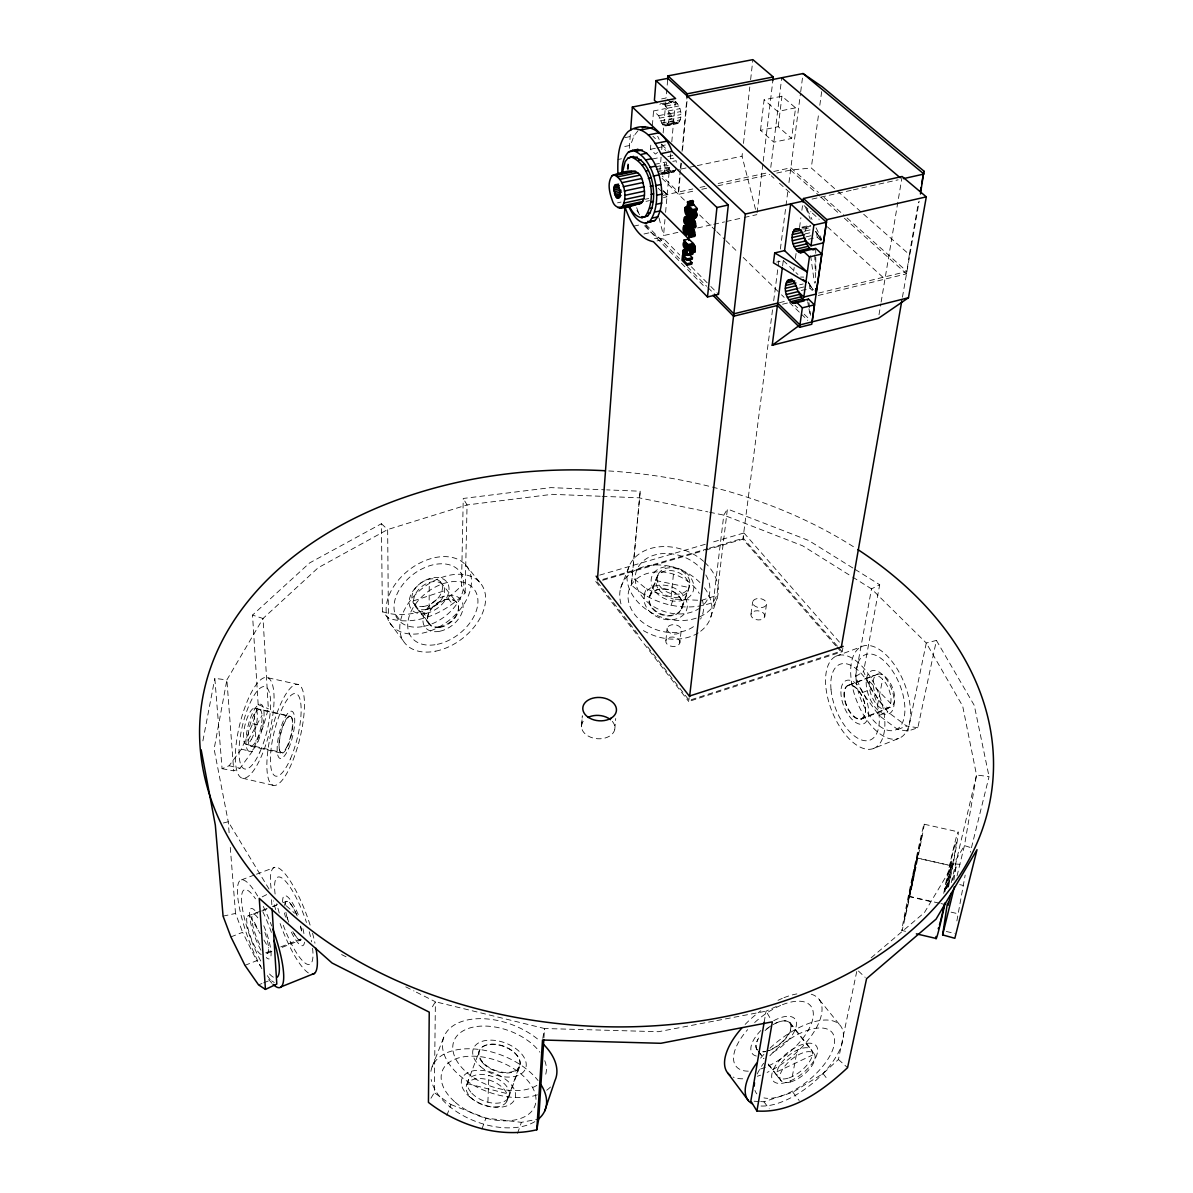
<?xml version="1.0" encoding="UTF-8"?>
<svg xmlns="http://www.w3.org/2000/svg" width="1193" height="1193" viewBox="0 0 1193 1193"><rect width="100%" height="100%" fill="white"/><g stroke="black" fill="none" stroke-linecap="round" stroke-linejoin="round"><path stroke-width="0.75" stroke-dasharray="5 3.75" d="M628.592 169.212L628.622 162.397M429.092 608.818L429.271 582.512M430.956 1098.231L434.327 1092.684L435.4 1001.762L415.656 991.815M675.999 168.72L674.209 171.792L661.429 174.715L664.426 171.151L664.546 163.128M674.806 101.122C680.994 105.819 683.037 116.631 678.578 123.058L674.463 122.447L670.272 113.35L665.217 108.638L653.555 110.949L658.596 115.676L662.771 124.803L666.857 125.429C671.256 118.942 669.198 108.175 663.04 103.433L661.653 103.254M600.213 496.243L552.165 494.32L467.059 504.937L387.65 529.558L318.158 567.749L263.027 618.496L226.879 679.906L214.829 678.385L222.077 768.68L229.131 765.742L241.359 749.174L252.677 723.763L258.18 704.645L252.528 615.081L309.643 562.917L381.417 523.712L382.401 611.636L388.426 618.198C415.686 627.1 446.048 612.486 465.151 592.906L461.482 585.703L463.242 498.465L550.838 487.624L604.836 489.801M465.151 592.906L467.059 504.937L463.242 498.465M487.892 1102.198L488.891 1075.46M543.948 1037.746L544.545 1028.515L435.4 1001.762L431.001 1009.174M581.513 726.82L582.288 716.054M581.662 724.792L582.303 715.815M627.712 169.898L628.249 162.695M629.308 148.32L630.366 133.959M657.537 152.465L655.404 154.076L650.439 149.289L651.02 142.146M652.377 125.474L653.555 110.949M659.938 170.778L661.101 157.208L651.244 159.266M661.742 149.602L662.204 144.07M663.144 133.005L665.962 99.824M667.633 80.155L666.112 98.005L661.101 98.989M614.798 729.236L615.722 718.484M852.846 568.002L808.615 540.459L727.417 508.993L716.904 595.382L713.28 602.256C686.035 613.023 652.646 604.523 631.41 584.988L640.194 491.218L606.685 489.876M631.41 584.988L640.194 491.218M677.907 232.367L663.547 235.588L664.963 219.512M665.59 212.369L669.512 167.81M670.302 158.729L670.794 153.286M671.793 141.892L675.283 102.166M680.338 169.838L678.295 192.103L662.19 176.027M680.502 167.989L681.024 162.427M682.038 151.302L686.974 97.498M679.995 177.682L678.474 194.34L694.609 190.85M680.845 168.422L681.352 162.874M682.545 149.915L687.302 98.08M665.888 640.537L667.155 628.174M671.092 596.947L673.791 570.97M679.831 642.938A7.098 4.712 6.2 0 0 670.362 637.181A7.098 4.712 6.2 0 0 668.363 645.13A7.098 4.712 6.2 0 0 679.831 642.938L681.173 630.575A7.128 4.697 6.1 0 0 671.659 624.819A7.128 4.697 6.1 0 0 669.661 632.752A7.128 4.697 6.1 0 0 681.173 630.575M947.257 887.473L951.119 865.686L917.074 857.931L913.227 877.794M755.497 209.327L742.046 156.164L742.657 150.691M743.478 143.414L749.8 86.97M750.621 79.677L752.872 59.65M842.855 648.172L842.228 651.721L688.689 701.484L689.107 697.905M760.523 130.335L764.102 99.78L781.952 96.201L795.567 107.847L791.645 138.448L773.869 142.191L760.523 130.335L778.209 126.682L791.645 138.448M757.063 212.801L762.998 163.098M763.222 161.264L772.855 80.632M713.28 602.256L723.793 515.122L727.417 508.993M939.204 903.161L909.066 896.256L911.884 881.418L909.006 896.584L934.149 902.385M770.782 167.348L781.743 77.724M778.209 126.682L781.952 96.201M835.711 645.696L742.911 539.161L772.736 308.197M773.69 300.815L777.985 267.56M778.224 265.711L779.178 258.314M780.371 249.083L787.768 191.805M788.961 182.559L800.458 93.576M800.697 91.757L803.038 73.548M837.352 646.114L743.314 538.222L743.985 532.973L710.148 542.86M953.878 880.151L956.011 866.864L917.044 858.05L916.06 863.926M782.578 265.92L783.279 260.521L776.732 262.072M793.673 271.169L794.18 267.471M795.403 258.404L796.163 252.737M799.549 227.565L800.891 217.693M801.875 210.311L802.486 205.778M818.279 295.461L906.516 273.838L909.349 254.556L811.27 167.974L818.801 112.634M819.815 105.267L822.066 88.67M750.994 614.171L752.664 601.898M764.758 616.513A6.979 4.533 8 0 0 755.229 610.92A6.979 4.533 8 0 0 753.633 618.615A6.979 4.533 8 0 0 764.758 616.513L766.488 604.24A7.009 4.518 8 0 0 756.929 598.662A7.009 4.518 8 0 0 755.318 606.342A7.009 4.518 8 0 0 766.488 604.24M956.875 920.921L965.152 875.14M627.19 168.75L628.383 161.01M879.002 314.743L880.822 303.887M881.12 302.083L902.147 176.489M764.176 1022.177L766.04 1011.172L779.193 1005.192M909.349 254.556L918.521 201.945M902.445 297.176L919.192 201.259M542.785 1038.372L544.545 1028.515L658.521 1031.706L715.01 1020.91M946.496 888.621L951.119 865.686M852.712 577.129L871.501 588.88L926.29 643.012L936.416 640.417L917.835 727.76L907.903 731.07L897.732 729.534L879.002 715.457L862.39 692.566L855.5 676.491L871.501 588.88L879.703 584.734L854.427 568.986M917.835 727.76L906.576 726.015L887.816 711.982L871.173 689.226L863.583 671.614L879.703 584.734M792.271 1076.578L797.267 1050.079M202.885 740.898L214.829 678.385M877.526 705.391L882.626 679.279M915.538 866.595L914.285 872.814M951.239 882.641L976.53 775.003L962.676 706.077L926.29 643.012L907.903 731.07M945.617 889.322L949.628 870.905M912.899 876.497L907.873 902.087L911.482 886.071M913.584 876.184L918.282 852.399L912.168 879.554M760.672 1101.601L763.952 1101.78L792.853 1092.206L823.051 1073.596L838.411 1059.488L856.723 971.564M912.526 878.257L917.044 858.05M913.957 874.842L912.108 883.581M913.018 880.777L903.981 920.757L922.204 833.847L909.066 896.256M913.227 874.916L913.927 871.636M912.869 879.584L911.213 887.711M914.599 868.534L917.074 857.931M952.566 880.404L956.011 866.864M910.841 888.949L909.006 896.584M804.634 231.77L807.542 225.999L810.822 225.895L801.935 227.923M946.332 888.323L950.359 871.755M957.025 875.96L964.451 845.583L976.53 775.003L989.057 776.598L970.327 852.264M222.077 768.68L233.739 770.857L240.032 768.247L252.155 751.665L263.385 726.149L268.35 708.717L263.027 618.496L252.528 615.081M710.819 617.005L717.127 598.319M517.523 1133.35L521.401 1122.345L538.729 1118.989M506.876 1101.333A21.757 12.795 20.7 0 0 482.121 1078.666A21.757 12.795 20.7 0 0 471.727 1098.35A21.757 12.795 20.7 0 0 506.876 1101.333L519.149 1066.706A21.429 12.84 20.7 0 0 494.856 1044.173A21.429 12.84 20.7 0 0 484.477 1063.962A21.429 12.84 20.7 0 0 519.149 1066.706M681.412 608.907A17.015 12.75 20.1 0 0 662.905 588.835A17.015 12.75 20.1 0 0 653.168 608.698A17.015 12.75 20.1 0 0 681.412 608.907L688.943 587.672A16.806 12.705 20 0 0 670.69 567.734A16.806 12.705 20 0 0 661.011 587.553A16.806 12.705 20 0 0 688.943 587.672M509.053 1096.456L519.805 1066.169M681.904 608.296L688.51 589.715M670.973 605.567L673.314 599.08L697.86 600.243M481.912 1128.996L485.939 1118.109L521.401 1122.345M638.031 130.678L634.02 135.793L630.486 145.322L623.283 146.799M466.851 1084.392L479.75 1050.004M650.185 595.501L658.104 574.415M649.424 596.783L656.374 578.337M446.838 1115.44L450.969 1104.584L434.327 1092.684M643.862 595.188L646.323 588.79L632.618 577.651M432.105 1066.855L443.871 1036.985M620.628 588.119L630.143 564.035M248.069 740.361L262.028 715.412M673.12 101.45L660.385 103.836L659.475 104.999L671.197 102.687L672.121 101.524M382.401 611.636C410.556 621.285 441.872 606.089 461.482 585.703M871.129 957.845L924.471 912.541L964.451 845.583L972.31 848.134M855.5 676.491L863.583 671.614M262.192 896.868L266.636 894.631M777.001 1071.761L812.358 1055.134M258.553 984.881L261.953 983.524M263.653 982.838L270.468 980.094L274.271 982.48M873.515 748.503A49.838 24.978 68.2 0 0 866.267 671.271A49.838 24.978 68.2 0 0 825.839 686.661A49.838 24.978 68.2 0 0 873.515 748.503L898.851 738.363A49.524 25.381 68.1 0 0 892.021 661.474A49.524 25.381 68.1 0 0 850.937 677.132A49.524 25.381 68.1 0 0 898.851 738.363M897.732 729.534L906.576 726.015M265.726 952.804L272.407 950.18M280.758 946.899L300.77 939.025M860.496 718.917A17.895 8.947 68.1 0 0 859.974 692.492A17.895 8.947 68.1 0 0 844.271 694.669A17.895 8.947 68.1 0 0 860.496 718.917L889.441 707.538A17.761 9.126 68 0 0 889.098 681.218A17.761 9.126 68 0 0 873.127 683.544A17.761 9.126 68 0 0 889.441 707.538M267.217 953.282L272.213 951.313M282.204 947.361L300.547 940.144M244.938 965.346L256.734 960.693L260.969 966.658M879.002 715.457L887.816 711.982M230.89 936.908L242.611 932.315L256.734 960.693M861.167 719.155A18.119 9.082 68.2 0 0 859.049 691.358A18.119 9.082 68.2 0 0 844.033 696.145A18.119 9.082 68.2 0 0 861.167 719.155L886.533 709.224A18.014 9.231 68.1 0 0 884.565 681.546A18.014 9.231 68.1 0 0 869.309 686.422A18.014 9.231 68.1 0 0 886.533 709.224M253.184 914.151L261.521 910.945M263.191 910.304L266.531 909.021M273.212 906.456L276.552 905.174M283.218 902.609L286.559 901.311M849.192 685.155L878.212 674.015M247.458 916.12L260.805 910.99M262.46 910.363L270.811 907.157M272.466 906.516L277.477 904.592M848.208 685.319L873.604 675.611M862.39 692.566L871.173 689.226M241.463 879.867L254.84 874.827M256.51 874.201L274.912 867.281M835.95 656.195L861.376 646.695M413.613 600.825L444.631 590.684M701.365 600.407L716.904 595.382M602.853 579.38L707.747 548.646M709.537 548.124L743.314 538.222M602.629 580.29L703.84 550.614M705.63 550.092L742.911 539.161M599.691 575.115L708.359 543.382M223.389 822.991L228.251 821.753L269.171 889.277M800.518 277.059L803.724 277.089M779.447 302.664L786.321 300.979M818.622 293.075L906.934 271.482L843.376 214.695M782.563 304.215L787.723 302.947M798.982 288.139L805.976 286.439M801.338 290.466L810.017 288.348L812.418 290.645M799.653 284.814L803.143 283.964M808.436 239.271L817.265 237.228L820.948 240.613M805.29 231.01L810.614 229.787M804.917 233.932L812.03 232.292M806.036 236.885L813.149 235.23M802.009 227.147L809.108 225.522M802.68 228.072L806.214 227.252M803.664 229.101L810.763 227.475M657.015 240.911L664.218 239.286L679.742 255.019M643.966 233.992L651.11 232.396L658.148 237.765L664.218 239.286M812.09 199.082L851.519 190.254M853.323 189.851L898.135 179.83M697.637 227.938L711.982 224.716M713.787 224.314L724.539 221.898M726.343 221.495L742.478 217.872M744.283 217.469L756.839 214.651M654.554 238.57L658.148 237.765M633.722 226.178L639.06 225M645.1 199.276L648.709 198.5M663.159 195.369L692.805 188.971M700.052 187.405L705.495 186.227M718.171 183.483L766.831 172.97M773.705 171.494L790.87 167.781L818.502 192.476M646.01 201.363L649.499 200.603M663.472 197.591L666.962 196.83L663.189 193.117M701.782 189.284L707.151 188.121M717.918 185.795L769.903 174.536M776.792 173.045L790.586 170.062L811.27 167.974M617.527 202.825L621.061 202.064M223.076 916.149L235.528 913.45L242.611 932.315M657.313 171.777L668.826 169.346L672.956 172.269M664.426 171.151L672.703 169.406M658.655 173.447L670.168 171.002M661.504 173.179L679.399 169.391M681.188 169.018L688.346 167.497M690.136 167.124L695.504 165.991M697.294 165.618L742.046 156.164M663.696 173.015L675.253 170.569M660.057 174.446L671.584 172.016M662.667 174.223L674.209 171.792M654.554 164.395L666.067 161.994L668.826 169.346M672.822 161.398L676.133 160.697L676.461 163.605M655.151 166.916L666.648 164.515M664.874 166.036L668.184 165.35M656.12 169.54L667.618 167.124M664.829 168.78L671.45 167.378M667.856 156.566L672.837 155.537M670.496 158.878L673.806 158.177M650.439 149.289L655.389 148.275M657.03 147.932L661.966 146.918L665.709 150.497M617.885 159.519L621.464 158.773M665.351 144.994L662.219 145.635L659.953 140.983M624.968 137.627L634.02 135.793M795.567 107.847L777.612 111.501L764.102 99.78M669.079 119.718L680.83 117.361M661.399 123.133L673.076 120.791M668.662 122.178L680.413 119.822M662.771 124.803L674.463 122.447M667.901 124.132L679.637 121.775M664.188 125.772L675.894 123.416M666.857 125.429L678.578 123.058M665.59 125.981L677.311 123.625M658.596 115.676L670.272 113.35M668.781 113.917L680.562 111.575M659.192 118.241L670.884 115.915M669.124 116.899L680.89 114.543M660.176 120.896L671.868 118.554M664.486 104.402L676.252 102.076M665.873 106.058L677.639 103.731M667.096 108.295L678.877 105.968M668.095 110.979L679.876 108.652M670.048 101.599L673.404 100.943M716.829 1020.567L766.04 1011.172L771.439 1020.313M602.062 496.318L639.03 497.809L707.852 511.872M754.125 1101.228L759.031 1101.512M955.011 863.971L963.72 864.612M709.611 512.229L723.793 515.122L802.606 545.783L851.146 576.144M655.896 580.544L689.017 587.523M252.677 723.763L263.385 726.149M267.575 677.699A51.821 15.345 -76.2 0 1 260.805 757.63A51.821 15.345 -76.2 0 1 235.752 748.25A51.821 15.345 -76.2 0 1 267.575 677.699L298.444 684.573A51.94 14.629 -76.3 0 1 291.167 764.609A51.94 14.629 -76.3 0 1 267.336 755.482A51.94 14.629 -76.3 0 1 298.444 684.573M924.232 824.229A54.386 0.835 -78.2 0 1 907.649 906.486A54.386 0.835 -78.2 0 1 907.232 901.416A54.386 0.835 -78.2 0 1 924.232 824.229L958.307 831.894M259.865 709.641A18.834 5.577 -76.2 0 1 257.091 739.019A18.834 5.577 -76.2 0 1 248.204 734.799A18.834 5.577 -76.2 0 1 259.865 709.641L290.749 716.605A18.879 5.309 -76.3 0 1 287.811 746.028A18.879 5.309 -76.3 0 1 279.356 741.882A18.879 5.309 -76.3 0 1 290.749 716.605M254.706 708.18L290.033 716.173M246.19 744.357L281.533 752.455M940.979 903.563L944.513 904.383M250.321 746.028L281.28 753.111M229.131 765.742L240.032 768.247M241.359 749.174L252.155 751.665M951.104 912.168L957.949 913.734M242.537 778.224L273.525 785.382M959.709 884.61L963.094 885.4M946.317 931.479L954.982 933.493M901.968 930.48L905.562 931.33M467.358 1083.647L509.486 1094.22M646.323 588.79L673.314 599.08M450.969 1104.584L485.939 1118.109M258.18 704.645L268.35 708.717M341.601 954.564L348.177 957.875M405.784 986.85L414.001 990.995M286.275 905.8L294.567 913.122M824.035 197.412L841.99 213.458M790.586 170.062L819.561 196.01M820.948 197.248L838.888 213.308M844.405 218.244L906.516 273.838M838.411 1059.488L847.567 1067.675M771.275 175.789L774.018 178.279M779.491 183.26L790.452 193.221M804.157 205.658L811.001 211.892M812.373 213.129L819.218 219.363M827.435 226.834L884.967 279.117M667.379 99.183L671.197 102.687M381.417 523.712L387.65 529.558L388.426 618.198M858.453 971.042L865.223 977.395M652.884 136.226L655.434 138.656M661.832 144.756L668.229 150.855M783.279 260.521L797.938 274.494M795.03 305.244L797.655 307.809M804.216 314.191L809.465 319.306M662.04 178.324L686.393 202.064M699.605 214.949L715.457 230.398M716.784 231.696L724.703 239.42M726.03 240.703L737.915 252.29M743.209 257.449L780.192 293.508M781.519 294.805L784.159 297.37M789.453 302.53L799.951 312.76M801.264 314.042L807.81 320.44M663.383 190.805L667.155 194.504M658.163 188.166L661.921 191.879M663.084 190.865L666.783 194.593M691.388 266.814L709.492 285.157M710.789 286.469L718.544 294.328M645.905 224.567L679.518 258.702M687.272 266.576L706.659 286.26M707.956 287.573L713.131 292.822M644.593 225.775L705.197 287.409M869.548 681.486L890.694 703.438M743.985 532.973L841.945 644.995M838.575 647.516L842.228 651.721M836.919 647.098L840.588 651.303L689.166 700.366L646.069 644.772M465.33 564.617L479.571 582.139M819.427 999.823L840.901 1026.338M447.912 598.289L452.818 604.419M821.44 240.017L815.594 231.472L821.172 240.047M790.124 1022.774L811.3 1049.601M440.485 581.916L456.68 602.495M789.647 1022.863L813.924 1053.508M639.612 214.74L635.138 207.597M645.532 225.253L651.11 232.396M597.305 581.856L638.121 634.527M595.739 581.468L688.689 701.484M823.051 1073.596L828.374 1080.515M813.149 289.81L808.392 282.696L812.746 289.839M422.218 611.308L427.034 617.556M413.911 603.539L429.674 624.043M758.405 1051.272L763.818 1058.325M768.173 1063.962L781.191 1080.888M415.701 606.715L429.495 624.64M758.45 1051.51L763.923 1058.653M768.307 1064.38L778.179 1077.234M792.853 1092.206L799.206 1100.557M396.27 615.32L401.027 621.598M763.952 1101.78L769.231 1108.834M389.5 622.478L403.1 640.611M267.307 975.62L270.468 980.094M816.221 232.053L821.351 239.778M293.985 933.418L295.819 936.192A20.37 5.026 70 0 0 299.503 939.353M808.004 281.757L813.015 289.452M257.777 917.805A20.788 4.787 70 0 0 251.887 919.549L260.193 933.701M263.921 940.039L268.589 947.943M936.416 640.417L974.293 705.421L989.057 776.598M657.671 136.33L659.192 139.432M807.184 209.446L812.045 219.467M816.101 227.833L821.783 239.525M805.722 207.657L810.271 219.124M636.674 207.671L638.479 212.593M659.058 218.051L663.547 235.588M816.698 234.41L817.265 237.228M809.48 285.589L810.017 288.348M807.736 301.814L808.66 306.989M808.973 308.719L810.211 315.638M810.614 255.6L814.476 283.084M808.958 302.694L810.599 315.28M229.116 832.759L228.251 821.753L214.114 749.07L226.879 679.906L233.739 770.857M230.279 847.433L235.528 913.45M254.198 714.279L255.988 741.181M271.527 899.731L271.974 907.053M814.759 255.004L815.654 282.92M815.699 248.353L815.878 273.958M608.773 470.952A397.612 277.626 4.5 0 1 856.41 548.631M612.292 721.347A16.747 11.676 4.5 0 1 609.534 736.156L607.207 737.304A16.747 11.676 4.5 0 1 590.416 737.125L587.955 735.917A16.747 11.676 4.5 0 1 585.032 719.364M261.192 954.415A20.549 4.712 70.1 0 1 257.643 951.164L255.541 947.824A20.549 4.712 70.1 0 1 247.145 924.441L246.697 920.638A20.549 4.712 70.1 0 1 252.155 918.849L254.273 922.159A20.549 4.712 70.1 0 1 258.523 931.196M287.647 919.117A20.37 5.026 70 0 1 286.245 914.226M284.918 905.934A20.37 5.026 70 0 1 290.719 904.011L292.896 907.262A20.37 5.026 70 0 1 297.191 916.194M300.442 926.215A20.37 5.026 70 0 1 301.382 930.764M775.793 1023.132A21.071 9.932 -39.2 0 1 790.333 1030.066A21.071 9.932 -39.2 0 1 766.816 1051.033M765.444 1051.361A21.071 9.932 -39.2 0 1 762.864 1051.674M757.316 1049.855A21.071 9.932 -39.2 0 1 758.644 1038.074M766.756 1028.933A21.071 9.932 -39.2 0 1 771.2 1025.667M769.977 1048.2A59.352 27.215 -39.2 0 1 834.504 1021.447A59.352 27.215 -39.2 0 1 826.138 1070.091A59.352 27.215 -39.2 0 1 760.03 1105.941M760.612 1058.131A59.352 27.215 -39.2 0 1 765.086 1053.106M769.813 1055.82A48.555 22.264 -39.2 0 1 825.795 1028.62A48.555 22.264 -39.2 0 1 820.098 1069.39A48.555 22.264 -39.2 0 1 763.938 1097.888M756.839 1093.862A48.555 22.264 -39.2 0 1 754.945 1090.402M757.257 1073.983A48.555 22.264 -39.2 0 1 763.669 1063.261M811.24 994.216A58.681 27.633 -39.1 0 1 815.863 1028.754A58.681 27.633 -39.1 0 1 767.129 1072.418M760.567 1075.161A58.681 27.633 -39.1 0 1 757.361 1076.25M742.717 1078.815A58.681 27.633 -39.1 0 1 733.158 1077.07M745.133 1024.429A58.681 27.633 -39.1 0 1 760.791 1010.784M778 1000.345A58.681 27.633 -39.1 0 1 782.295 998.392M783.98 997.691A58.681 27.633 -39.1 0 1 796.864 993.918M782.444 1004.7A48.003 22.607 -39.1 0 1 812.567 1019.851A48.003 22.607 -39.1 0 1 766.965 1066.587M765.28 1067.303A48.003 22.607 -39.1 0 1 760.314 1069.092M748.324 1071.165A48.003 22.607 -39.1 0 1 747.623 1029.663M754.647 1022.55A48.003 22.607 -39.1 0 1 780.714 1005.401M772.989 1024.668A21.34 10.036 -39.1 0 1 791.257 1028.247A21.34 10.036 -39.1 0 1 768.411 1050.824M765.563 1051.6A21.34 10.036 -39.1 0 1 762.968 1051.913M757.346 1050.079A21.34 10.036 -39.1 0 1 757.928 1039.521M765.056 1030.573A21.34 10.036 -39.1 0 1 769.903 1026.651M773.705 1020.731A27.469 12.929 -39.1 0 1 796.387 1025.115A27.469 12.929 -39.1 0 1 769.843 1053.777M756.317 1056.029A27.469 12.929 -39.1 0 1 761.059 1030.305M943.708 893.363A54.535 1.715 -78.3 0 1 958.083 831.924A54.535 1.715 -78.3 0 1 948.629 886.444M944.319 891.887A44.603 1.402 -78.3 0 1 956.115 841.527A44.603 1.402 -78.3 0 1 948.137 887.219M945.005 891.514A25.53 0.805 -78.3 0 1 952.223 860.183A25.53 0.805 -78.3 0 1 947.51 887.145M704.765 562.38A46.885 35.447 20.1 0 1 685.214 620.36A46.885 35.447 20.1 0 1 628.189 568.688A46.885 35.447 20.1 0 1 703.602 561.321M705.824 574.951A38.355 29.005 20.1 0 1 703.93 604.478M699.933 607.968A38.355 29.005 20.1 0 1 645.592 600.377A38.355 29.005 20.1 0 1 648.276 557.563A38.355 29.005 20.1 0 1 702.304 570.015M704.437 587.806A47.392 35.536 20.1 0 1 699.62 631.977M698.233 632.901A47.392 35.536 20.1 0 1 641.416 629.367M621.001 603.897A47.392 35.536 20.1 0 1 644.608 566.511A47.392 35.536 20.1 0 1 700.5 583.123M693.476 626.653A38.773 29.064 20.1 0 1 637.107 617.348A38.773 29.064 20.1 0 1 644.727 574.31A38.773 29.064 20.1 0 1 699.337 593.532M702.438 600.526A38.773 29.064 20.1 0 1 700.574 619.033M534.837 1121.644A60.5 35.566 20.7 0 1 473.696 1120.645A60.5 35.566 20.7 0 1 431.165 1079.471M430.927 1071.374A60.5 35.566 20.7 0 1 475.425 1049.065A60.5 35.566 20.7 0 1 538.058 1080.545M550.48 1087.017A59.68 35.686 20.7 0 1 546.618 1090.268M537.387 1094.831A59.68 35.686 20.7 0 1 457.575 1073.64A59.68 35.686 20.7 0 1 459.827 1022.237A59.68 35.686 20.7 0 1 539.743 1040.833M536.88 1085.362A48.824 29.184 20.7 0 1 466.672 1072.403A48.824 29.184 20.7 0 1 470.803 1027.695A48.824 29.184 20.7 0 1 539.937 1052.226M544.754 1060.711A48.824 29.184 20.7 0 1 544.873 1076.563M271.959 983.286A57.175 13.183 70 0 1 266.755 976.664M261.863 968.731A57.175 13.183 70 0 1 237.511 893.915A57.175 13.183 70 0 1 257.643 896.003M263.25 906.382A57.175 13.183 70 0 1 271.706 925.947M273.346 977.201A46.781 10.782 70 0 1 267.888 972.071M260.76 960.991A46.781 10.782 70 0 1 241.702 902.654A46.781 10.782 70 0 1 255.481 898.806M262.788 911.661A46.781 10.782 70 0 1 271.467 932.598M308.361 972.921A56.772 13.943 69.9 0 1 279.669 922.293M275.658 909.603A56.772 13.943 69.9 0 1 273.421 900.879M271.094 888.188A56.772 13.943 69.9 0 1 282.279 870.83A56.772 13.943 69.9 0 1 310.225 925.44M312.551 933.299A56.772 13.943 69.9 0 1 314.967 943.216M312.566 948.271A46.438 11.408 69.9 0 1 304.334 962.468A46.438 11.408 69.9 0 1 282.666 923.516M279.266 913.063A46.438 11.408 69.9 0 1 276.851 903.727M275.106 894.019A46.438 11.408 69.9 0 1 283.889 879.554A46.438 11.408 69.9 0 1 306.467 922.487M309.241 931.718A46.438 11.408 69.9 0 1 311.567 941.829M264.861 932.404A20.788 4.787 70 0 1 265.189 952.476M259.701 944.513A20.788 4.787 70 0 1 251.887 919.549M301.292 939.637A20.639 5.07 69.9 0 1 292.807 931.539M288.706 922.085A20.639 5.07 69.9 0 1 285.873 912.272M285.097 904.682A20.639 5.07 69.9 0 1 297.176 915.941M300.591 926.096A20.639 5.07 69.9 0 1 301.844 932.225M304.498 942.157A26.574 6.517 69.9 0 1 290.317 929.899M285.559 917.149A26.574 6.517 69.9 0 1 284.396 912.943M282.652 902.162A26.574 6.517 69.9 0 1 287.647 896.882A26.574 6.517 69.9 0 1 298.638 915.568M302.888 928.661A26.574 6.517 69.9 0 1 304.349 936.371M263.772 925.783A26.768 6.174 70 0 1 271.005 951.701A26.768 6.174 70 0 1 266.263 957.547M260.984 950.254A26.768 6.174 70 0 1 249.591 916.313A26.768 6.174 70 0 1 257.509 913.838M251.231 739.63A18.596 5.518 -76.2 0 0 255.973 709.015A18.596 5.518 -76.2 0 0 243.998 730.146A18.596 5.518 -76.2 0 0 251.231 739.63M790.467 1081.976A21.34 9.768 -39.3 0 0 815.043 1055.88A21.34 9.768 -39.3 0 0 787.007 1063.604A21.34 9.768 -39.3 0 0 790.467 1081.976M423.023 606.506A17.134 11.542 -37.6 0 0 441.962 584.555A17.134 11.542 -37.6 0 0 416.461 586.971A17.134 11.542 -37.6 0 0 423.023 606.506M438.815 626.936A17.313 11.512 -37.7 0 0 457.993 604.806A17.313 11.512 -37.7 0 0 432.343 607.401A17.313 11.512 -37.7 0 0 438.815 626.936M286.38 747.683A18.641 5.219 -76.3 0 0 291.226 716.993A18.641 5.219 -76.3 0 0 279.609 738.273A18.641 5.219 -76.3 0 0 286.38 747.683M789.035 1077.89A21.578 9.887 -39.2 0 0 812.194 1051.093A21.578 9.887 -39.2 0 0 782.862 1061.099A21.578 9.887 -39.2 0 0 789.035 1077.89M790.273 1080.903A27.782 12.735 -39.2 0 0 816.385 1046.037A27.782 12.735 -39.2 0 0 777.299 1063.038A27.782 12.735 -39.2 0 0 790.273 1080.903M856.156 680.055A40.517 20.758 68.1 0 0 895.421 729.997A40.517 20.758 68.1 0 0 889.68 667.006A40.517 20.758 68.1 0 0 856.156 680.055M831.029 689.643A40.771 20.43 68.2 0 0 870.085 740.063A40.771 20.43 68.2 0 0 864 676.804A40.771 20.43 68.2 0 0 831.029 689.643M840.916 691.657A23.338 11.691 68.2 0 0 861.465 724.3A23.338 11.691 68.2 0 0 862.002 690.672A23.338 11.691 68.2 0 0 840.916 691.657M866.178 681.993A23.189 11.885 68.1 0 0 886.802 714.339A23.189 11.885 68.1 0 0 887.562 680.83A23.189 11.885 68.1 0 0 866.178 681.993M658.864 589.581A17.045 12.884 20.1 0 0 687.526 591.743A17.045 12.884 20.1 0 0 671.003 570.582A17.045 12.884 20.1 0 0 658.864 589.581M651.96 608.072A17.224 12.914 20.1 0 0 680.905 610.324A17.224 12.914 20.1 0 0 664.173 589.044A17.224 12.914 20.1 0 0 651.96 608.072M648.545 610.249A22.19 16.627 20.1 0 0 685.647 611.979A22.19 16.627 20.1 0 0 662.92 585.077A22.19 16.627 20.1 0 0 648.545 610.249M655.464 591.758A21.951 16.598 20.1 0 0 692.208 593.368A21.951 16.598 20.1 0 0 669.765 566.645A21.951 16.598 20.1 0 0 655.464 591.758M422.143 633.2A47.809 32.196 -37.6 0 0 468.581 569.165A47.809 32.196 -37.6 0 0 395.599 583.675A47.809 32.196 -37.6 0 0 422.143 633.2M423.59 626.414A39.115 26.335 -37.6 0 0 461.437 573.982A39.115 26.335 -37.6 0 0 401.698 586.031A39.115 26.335 -37.6 0 0 423.59 626.414M435.803 651.139A48.257 32.107 -37.7 0 0 482.822 586.688A48.257 32.107 -37.7 0 0 409.438 601.69A48.257 32.107 -37.7 0 0 435.803 651.139M437.294 644.339A39.473 26.261 -37.7 0 0 475.619 591.564A39.473 26.261 -37.7 0 0 415.552 604.001A39.473 26.261 -37.7 0 0 437.294 644.339M426.244 609.534A17.388 11.706 -37.7 0 0 443.766 586.479A17.388 11.706 -37.7 0 0 417.356 591.042A17.388 11.706 -37.7 0 0 426.244 609.534M440.083 627.399A17.537 11.676 -37.7 0 0 457.799 604.195A17.537 11.676 -37.7 0 0 431.255 608.937A17.537 11.676 -37.7 0 0 440.083 627.399M439.963 631.216A22.592 15.032 -37.7 0 0 461.721 600.959A22.592 15.032 -37.7 0 0 427.333 608.266A22.592 15.032 -37.7 0 0 439.963 631.216M426.155 613.336A22.384 15.077 -37.7 0 0 447.658 583.273A22.384 15.077 -37.7 0 0 413.449 590.341A22.384 15.077 -37.7 0 0 426.155 613.336M259.88 752.052A42.396 12.556 -76.2 0 0 265.323 686.78A42.396 12.556 -76.2 0 0 239.316 744.686A42.396 12.556 -76.2 0 0 259.88 752.052M290.346 759.031A42.486 11.96 -76.3 0 0 296.192 693.7A42.486 11.96 -76.3 0 0 270.781 751.873A42.486 11.96 -76.3 0 0 290.346 759.031M288.631 748.503A24.307 6.845 -76.3 0 0 291.853 711.267A24.307 6.845 -76.3 0 0 277.343 744.76A24.307 6.845 -76.3 0 0 288.631 748.503M257.971 741.509A24.248 7.188 -76.2 0 0 260.954 704.302A24.248 7.188 -76.2 0 0 246.116 737.632A24.248 7.188 -76.2 0 0 257.971 741.509M455.279 1102.287A49.495 29.094 20.7 0 0 534.464 1106.985A49.495 29.094 20.7 0 0 475.977 1056.267A49.495 29.094 20.7 0 0 455.279 1102.287M471.876 1093.295A21.996 12.929 20.7 0 0 507.994 1098.455A21.996 12.929 20.7 0 0 485.402 1074.774A21.996 12.929 20.7 0 0 471.876 1093.295M483.046 1063.217A21.698 12.974 20.7 0 0 518.746 1068.182A21.698 12.974 20.7 0 0 496.527 1044.606A21.698 12.974 20.7 0 0 483.046 1063.217M480.719 1066.721A27.931 16.702 20.7 0 0 525.412 1068.943A27.931 16.702 20.7 0 0 492.262 1040.177A27.931 16.702 20.7 0 0 480.719 1066.721M469.52 1096.785A28.319 16.642 20.7 0 0 514.75 1099.26A28.319 16.642 20.7 0 0 481.062 1070.33A28.319 16.642 20.7 0 0 469.52 1096.785"/><path stroke-width="1.5" d="M617.87 173.149C617.616 158.923 617.706 142.593 628.115 131.588C646.129 118.897 666.037 133.079 671.972 151.392L728.312 204.987L718.544 294.328L707.494 296.968L653.421 241.717C637.286 238.436 630.023 220.586 624.804 206.702M621.881 173.388C621.896 165.857 623.059 157.565 628.532 151.958C659.028 137.284 670.645 205.121 654.748 220.586L645.413 223.166C636.48 222.122 631.947 212.995 628.323 205.822M619.972 208.149L621.762 207.478C627.995 197.904 624.878 179.651 613.992 174.864L612.233 175.595C606.894 182.618 609.489 192.64 612.233 200.245C616.17 214.248 631.932 205.047 641.282 203.242C646.203 197.635 644.488 189.15 642.938 182.529C640.089 166.125 626.4 170.942 613.992 174.864M688.048 214.531C689.837 204.704 693.357 224.552 688.048 214.531L691.358 213.801M629.278 206.27C631.872 211.355 635.765 217.037 641.923 217.663L645.249 216.485C657.104 199.171 651.318 165.216 631.127 156.88L627.831 158.281L625.162 161.637L622.284 173.164M641.923 217.663L647.68 215.948C659.893 202.303 652.705 156.671 631.127 156.88M689.181 254.452L692.432 257.718L692.283 259.179L687.362 260.313L687.496 258.851C682.471 257.106 681.665 246.295 687.839 255.377L692.775 254.243L692.924 252.782L682.53 255.123L681.978 260.253L686.885 265.234L691.806 264.1L691.94 262.639L688.272 258.926M645.413 223.166L649.41 221.764C663.845 203.123 656.165 158.058 632.484 150.258M687.496 202.169L688.003 205.539L693.506 204.331L692.596 200.499L687.496 202.169L690.836 201.438M693.506 204.331L697.279 208.611L697.13 210.117L692.119 211.221L692.268 209.714L688.704 206.225L687.586 201.587M687.347 245.251C689.599 252.558 681.755 246.354 684.633 242.522M686.571 228.996C688.644 235.901 681.71 231.039 684.32 227.654C687.72 228.594 690.046 233.202 688.764 236.646L689.614 237.496L694.58 236.378L694.52 231.293L692.268 226.924M687.422 220.123C689.509 227.058 682.545 222.196 685.17 218.781C688.585 219.706 690.911 224.344 689.614 227.803L690.479 228.638L695.444 227.535L695.385 222.42L693.133 218.036M689.614 237.496C690.762 233.485 688.257 225.805 683.634 226.282C681.71 229.951 684.722 237.377 689.763 233.932M690.479 228.638C692.82 225.119 686.407 212.995 683.932 219.184C682.441 224.702 690.344 228.743 688.063 220.765L684.752 221.361M688.48 206.598C679.592 205.33 688.823 224.09 691.746 216.783C693.252 211.206 685.259 207.194 687.586 215.217L686.02 212.503L685.826 208.73L689.345 207.433M690.807 210.669L690.672 208.462L685.692 209.55M694.803 217.722C698.323 217.469 696.623 211.37 694.788 209.625M694.923 225.313L694.923 223.777M792.077 302.977L808.496 299.085L814.461 304.826L811.747 324.272L799.608 327.314L802.337 307.824L796.387 302.068L793.718 303.425C785.576 300.233 782.489 286.454 788.319 279.982L791.496 280.027L793.181 281.235L796.149 285.664L797.863 291.301L803.828 297.057L816.012 294.075L821.798 254.005L815.699 248.353L798.937 252.364C792.241 247.428 789.363 235.364 795.135 228.832L798.385 228.743L800.115 229.921L803.143 234.35L804.902 240.091L811.001 245.773L823.394 242.865L826.436 222.226L667.782 78.365L656.001 80.617L654.405 100.301L656.94 102.658M764.176 1022.177L750.844 1101.05L756.914 1110.996C791.72 1113.457 823.259 1090.462 847.567 1067.675L866.58 978.663L936.073 919.132L977.022 849.67L954.847 938.295L942.634 934.909L947.287 903.906M655.136 211.996L660.504 210.818L693.222 243.432L695.191 247.055L694.818 252.155L689.867 253.289L689.733 246.623L683.887 240.166L688.823 239.047L688.689 240.434M272.093 908.887L276.806 984.061L265.442 989.4L259.239 898.359L332.072 963.019L429.241 1012.141L428.436 1102.392C458.38 1125.581 499.271 1138.674 536.775 1129.786L542.502 1040.013L660.818 1043.293L772.333 1021.834L756.914 1110.996M543.829 1039.595L538.729 1118.989L536.775 1129.786M597.439 580.007L624.953 207.284M630.635 130.38L632.35 107.042L675.596 98.557L656.001 80.617M667.677 79.558L667.991 75.875L752.872 59.65L773.288 76.963L772.855 80.632M686.974 97.498L687.317 93.8L667.991 75.875M683.887 240.166C686.288 244.133 690.658 248.308 689.867 253.289M686.885 265.234L687.019 263.772L683.35 260.059L683.112 256.763L687.362 260.313M687.839 255.377L687.988 253.915L683.544 249.904L682.664 251.365L683.261 254.884M707.494 296.968L716.933 207.507L660.862 153.688C655.375 142.966 647.874 129.262 634.258 128.814M689.599 696.667L745.342 214.024L632.35 107.042M774.719 252.916L807.318 272.138L784.576 250.619L774.719 252.916L773.452 262.848L805.916 282.115L803.262 279.565M802.978 202.154L803.471 198.53L902.147 176.489L926.305 196.86L908.47 297.728L878.391 318.367L772.214 345.269L782.34 267.724M784.576 250.619L790.676 203.884L813.88 225.104L826.436 222.226M948.36 902.191L948.062 905.189L951.164 893.259M803.828 297.057L809.436 256.927L803.366 251.246L800.637 252.767L798.937 252.364M811.001 245.773L813.88 225.104M812.105 321.871L826.809 219.646L803.471 198.53M613.754 188.27L615.752 184.602C620.271 186.615 621.553 194.176 618.973 198.172L617.407 198.277L615.737 196.577L613.754 188.27L619.078 187.137M920.414 191.059L921.056 187.42M921.682 183.797L923.904 171.091L822.32 86.821L803.038 73.548L687.481 96.23M841.229 647.635L901.804 300.845M920.459 194.012L923.904 171.091M942.634 934.909L954.415 886.682M688.764 236.646L693.729 235.528L693.715 231.159M544.709 1110.996L554.969 1080.515A59.68 35.686 20.7 0 0 543.859 1044.695M683.962 241.851C680.204 246.832 690.508 255.69 688.033 245.937M807.437 300.084L808.496 299.085M772.214 345.269L799.951 324.914L908.47 297.728M686.467 234.678L687.198 229.638M588.03 717.455L589.312 716.829A16.747 11.676 4.5 0 1 605.94 717.023L608.385 718.201A16.747 11.676 4.5 0 1 610.518 719.662M642.132 128.009L645.234 126.607M633.886 150.855L637.852 149.155M633.572 156.372L627.831 158.281M281.116 986.835L314.505 973.399M843.168 646.397L689.315 696.101L596.127 576.144M814.58 249.426L813 249.859L809.585 248.278L806.572 243.879L804.768 237.854L792.42 240.703M802.337 307.824L814.461 304.826M788.827 299.816L800.98 296.848L804.231 299.995M790.407 301.74L802.561 298.772M793.718 303.425L804.157 300.875M785.68 291.39L797.819 288.452M786.396 294.462L798.535 291.51L800.98 296.848M787.469 297.34L799.608 294.373M786.083 283.024L794.777 280.937M785.531 285.47L795.955 282.965M785.382 288.318L795.806 285.813M788.319 279.982L791.809 279.147M787.037 281.16L792.271 279.893M809.436 256.927L821.798 254.005M795.627 249.262L807.974 246.369M797.237 251.171L809.585 248.278M800.637 252.767L804.171 251.932M793.136 243.849L805.484 240.971M794.24 246.757L806.572 243.879M792.853 232.068L801.681 230.04M792.271 234.618L802.859 232.173M687.496 258.851L692.432 257.718M683.35 260.059L686.631 259.299M792.122 237.556L804.47 234.708M687.019 263.772L691.94 262.639M690.031 247.383L694.982 246.25M690.24 248.189L695.191 247.055M683.544 249.904L687.153 249.233M682.873 250.441L686.154 249.695M690.359 249.054L695.31 247.92M684.737 250.649L688.018 249.889M686.661 250.754L689.957 249.993M690.389 249.978L695.34 248.845M687.108 250.888L690.792 250.098M690.329 250.948L695.28 249.814M826.809 219.646L926.305 196.86M683.41 253.035L686.691 252.29M683.485 253.662L686.765 252.916M690.15 252.2L695.087 251.067M683.843 255.183L687.108 254.437M684.021 255.347L687.302 254.586M793.822 230.1L799.131 228.877M684.26 255.585L687.541 254.825M684.156 244.744L687.436 243.998M684.186 245.311L687.481 244.55M688.272 244.55L693.222 243.432M684.29 245.862L687.586 245.117M684.469 246.414L687.75 245.669M688.853 245.206L693.804 244.073M684.693 246.951L687.988 246.205M689.345 245.892L694.296 244.759M684.991 247.458L688.272 246.712M689.733 246.623L694.684 245.49M689.166 231.218L694.132 230.1M685.125 232.396L688.436 231.651M689.539 232.411L694.52 231.293M685.021 234.037L690.538 232.918M685.557 234.499L694.758 232.516M686.05 234.708L690.121 233.694M689.897 234.902L694.863 233.783L694.714 235.782L689.748 236.915M689.837 236.259L694.803 235.14M690.404 223.538L695.385 222.42M683.932 226.014L687.705 225.149M684.976 226.014L689.718 224.91M690.658 224.761L695.638 223.643M686.885 225.865L690.628 225.104M685.662 226.416L690.628 225.313M690.762 226.029L695.743 224.91L695.594 226.938L690.613 228.057M686.497 227.162L689.808 226.416M745.342 214.024L803.128 201.095M903.429 178.637L923.949 174.044L803.038 73.548M683.962 228.057L687.272 227.326M683.813 228.758L690.613 227.296M690.702 227.401L695.683 226.282M683.798 229.25L687.093 228.504M683.828 229.727L687.123 228.996M688.033 229.026L692.999 227.923M683.917 230.219L687.213 229.474M684.051 230.696L687.362 229.951M684.245 231.159L687.556 230.428M688.674 230.1L693.64 228.996M684.499 231.606L687.794 230.86M691.582 214.337L696.578 213.219M688.212 215.844L696.727 214.054M688.406 216.052L691.731 215.322M684.767 217.141L691.955 215.56M689.136 216.395L684.469 217.424L685.886 218.811M691.776 215.978L696.772 214.874M684.215 217.857L687.541 217.126M691.746 216.783L696.742 215.679M691.627 217.514L696.623 216.41M689.107 218.423L692.432 217.678M691.448 218.095L696.444 216.992M684.648 219.915L696.19 217.424M690.404 218.945L695.862 217.708M684.633 220.392L687.943 219.661M684.663 220.884L687.973 220.138M688.883 220.138L693.864 219.035M684.901 221.853L688.212 221.108M685.095 222.316L688.406 221.585M689.524 221.227L694.505 220.108M690.016 222.33L694.997 221.227M688.704 206.225L693.7 205.121M645.249 216.485L647.68 215.948M685.036 207.865L688.361 207.135M685.826 208.73L690.807 207.642M685.662 210.296L690.643 209.193M652.735 217.961L658.089 216.783M688.331 210.087L691.672 209.357M687.973 210.356L692.089 209.342M685.692 211.027L697.279 208.611M689.793 210.729L693.133 209.998M685.826 211.772L689.136 211.042M690.285 211.295L693.61 210.55M690.717 211.966L695.713 210.863M649.41 221.764L654.748 220.586M691.09 212.712L696.086 211.608M716.933 207.507L728.312 204.987M691.373 213.502L696.369 212.384M649.991 208.313L652.422 207.776M687.541 201.826L692.536 200.737M688.465 202.437L693.476 201.349M688.391 202.84L693.401 201.751M688.346 203.302L693.342 202.199M688.316 203.943L693.327 202.84M647.993 213.293L650.439 212.757M688.376 204.659L693.372 203.556M623.223 205.718L642.773 201.483M618.004 207.686L621.538 206.911M621.762 207.478L641.282 203.242M651.065 201.856L653.51 201.319M656.448 204.242L661.832 203.078M624.819 195.369L644.459 191.163M616.557 197.635L620.106 196.875M624.804 199.455L644.429 195.234M651.139 194.37L653.585 193.833M656.553 195.249L661.951 194.086M624.267 202.989L643.847 198.754M613.754 189.955L619.078 188.822M613.977 191.745L621.076 190.239M624.297 191.029L643.952 186.824M614.41 193.534L621.493 192.013M650.2 186.376L652.66 185.854M655.449 185.646L660.847 184.483M615.006 195.175L620.315 194.041M615.737 196.577L621.061 195.443M621.807 182.708L641.476 178.562M653.182 176.102L658.596 174.953M615.006 184.9L618.556 184.14M614.41 185.646L617.959 184.9M648.336 178.428L650.781 177.921M613.977 186.794L619.301 185.661M623.268 186.704L642.938 182.529M649.946 167.303L655.36 166.17M612.233 175.595L631.798 171.494M615.976 175.282L635.601 171.166M618.034 176.803L637.673 172.672M645.637 171.121L648.097 170.599M620.032 179.338L639.687 175.192M638.628 160.309L641.088 159.802M645.965 159.862L651.378 158.744M642.326 164.932L644.787 164.41M636.913 151.064L642.296 149.945M641.506 154.329L646.904 153.211M634.81 157.565L637.256 157.058M660.862 153.688L671.972 151.392M655.36 143.503L666.455 141.236M628.532 151.958L632.096 151.228M648.366 134.928L659.446 132.691M641.163 129.933L652.198 127.711M687.317 93.8L773.288 76.963M637.48 203.466L639.478 203.914M916.373 933.851L936.192 938.473M641.894 216.559L644.339 217.141M647.769 221.287L650.722 221.987M265.442 989.4L258.553 984.881L244.938 965.346L230.89 936.908L223.076 916.149L215.322 825.064L201.17 749.815M781.743 77.724L900.297 177.832M687.72 210.729L688.972 211.907M692.253 203.72L692.999 204.435L692.551 202.437M688.003 205.539L687.257 204.808L687.108 206.314L692.119 211.221M685.155 207.328L686.02 208.164M799.951 324.914L777.717 303.082L733.814 313.819L714.413 294.134M799.608 327.314L777.404 305.483L733.531 316.234L712.922 295.267M694.594 226.685L695.444 227.535M693.729 235.528L694.58 236.378M683.634 226.282L685.036 227.684M692.298 244.118L693.416 245.236M693.953 251.201L694.818 252.155M694.669 211.28L695.325 212.1M727.864 1073.178L748.399 1100.647M693.536 220.258L694.311 221.57M693.953 245.892L694.341 246.668M815.505 290.406L816.012 294.075L815.982 288.587L816.012 294.075M857.946 549.63A397.612 277.626 4.5 0 1 807.691 992.352A397.612 277.626 4.5 0 1 213.905 807.079A397.612 277.626 4.5 0 1 605.09 470.743M752.127 1103.704A59.352 27.215 -39.2 0 1 756.616 1063.231M754.274 1086.092A48.555 22.264 -39.2 0 1 754.513 1082.797M730.22 1075.4A58.681 27.633 -39.1 0 1 741.703 1028.142M945.169 902.669A54.535 1.715 -78.3 0 1 936.013 936.46M944.573 903.712A44.603 1.402 -78.3 0 1 943.052 910.423M942.694 911.974A44.603 1.402 -78.3 0 1 942.008 914.927M941.665 916.313A44.603 1.402 -78.3 0 1 940.845 919.699M940.457 921.22A44.603 1.402 -78.3 0 1 939.458 924.978M938.697 927.498A44.603 1.402 -78.3 0 1 938.19 928.706M540.996 1084.691A60.5 35.566 20.7 0 1 537.685 1119.675M272.899 929.138A57.175 13.183 70 0 1 273.108 984.434M274.017 940.427A46.781 10.782 70 0 1 277.298 977.127M315.951 948.271A56.772 13.943 69.9 0 1 312.223 974.278M611.04 718.201L608.698 719.364A16.866 11.662 4.5 0 1 591.788 719.155L589.297 717.947A16.866 11.662 4.5 0 1 588.328 700.023L590.654 698.889A16.866 11.662 4.5 0 1 607.401 699.098L609.862 700.291A16.866 11.662 4.5 0 1 611.04 718.201"/></g></svg>
